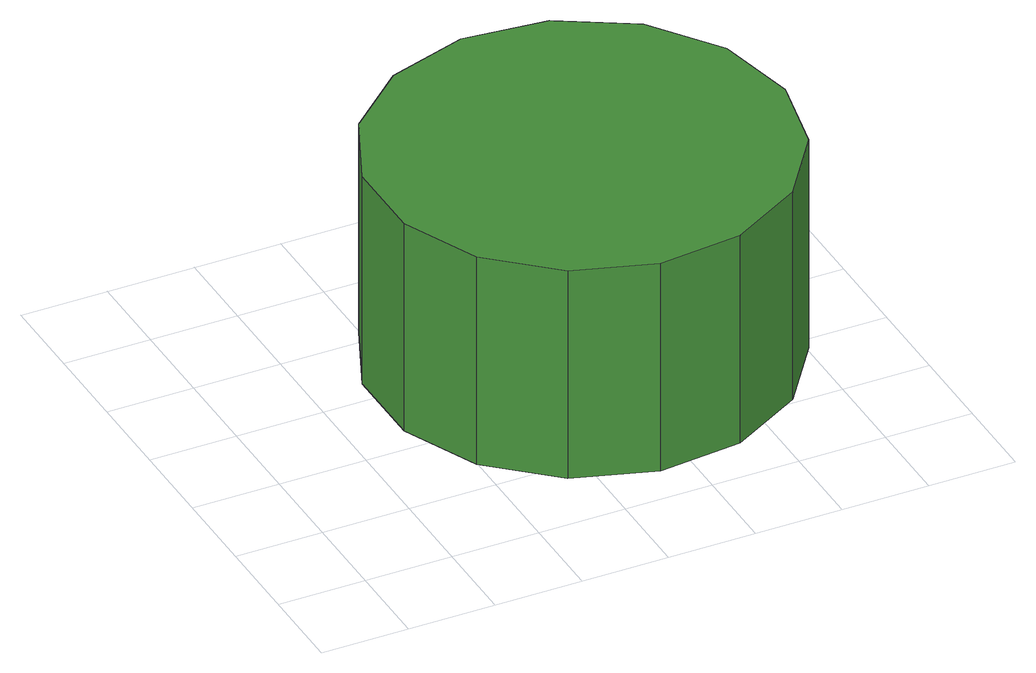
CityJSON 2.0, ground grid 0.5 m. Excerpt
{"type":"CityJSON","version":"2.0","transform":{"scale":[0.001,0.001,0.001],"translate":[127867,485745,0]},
"CityObjects":{
"tree1":{"type":"SolitaryVegetationObject","attributes":{"function":"something"},"geometry":[{"type":"MultiSurface","lod":"1","boundaries":[[[0,1,2,3,4,5,6,7,8,9,10,11,12,13,14]],[[15,16,17,18,19,20,21,22,23,24,25,26,27,28,29]],[[0,29,28,1]],[[1,28,27,2]],[[2,27,26,3]],[[3,26,25,4]],[[4,25,24,5]],[[5,24,23,6]],[[6,23,22,7]],[[7,22,21,8]],[[8,21,20,9]],[[9,20,19,10]],[[10,19,18,11]],[[11,18,17,12]],[[12,17,16,13]],[[13,16,15,14]],[[14,15,29,0]]]}]}
},
"vertices":[
[3115,1401,2267],[3014,1877,2267],[2728,2271,2267],[2306,2515,2267],[1822,2566,2267],[1359,2415,2267],[997,2089,2267],[799,1645,2267],[799,1158,2267],[997,713,2267],[1359,387,2267],[1822,237,2267],[2306,288,2267],[2728,531,2267],[3014,925,2267],[3014,925,977],[2728,531,977],[2306,288,977],[1822,237,977],[1359,387,977],[997,713,977],[799,1158,977],[799,1645,977],[997,2089,977],[1359,2415,977],[1822,2566,977],[2306,2515,977],[2728,2271,977],[3014,1877,977],[3115,1401,977]
]}
